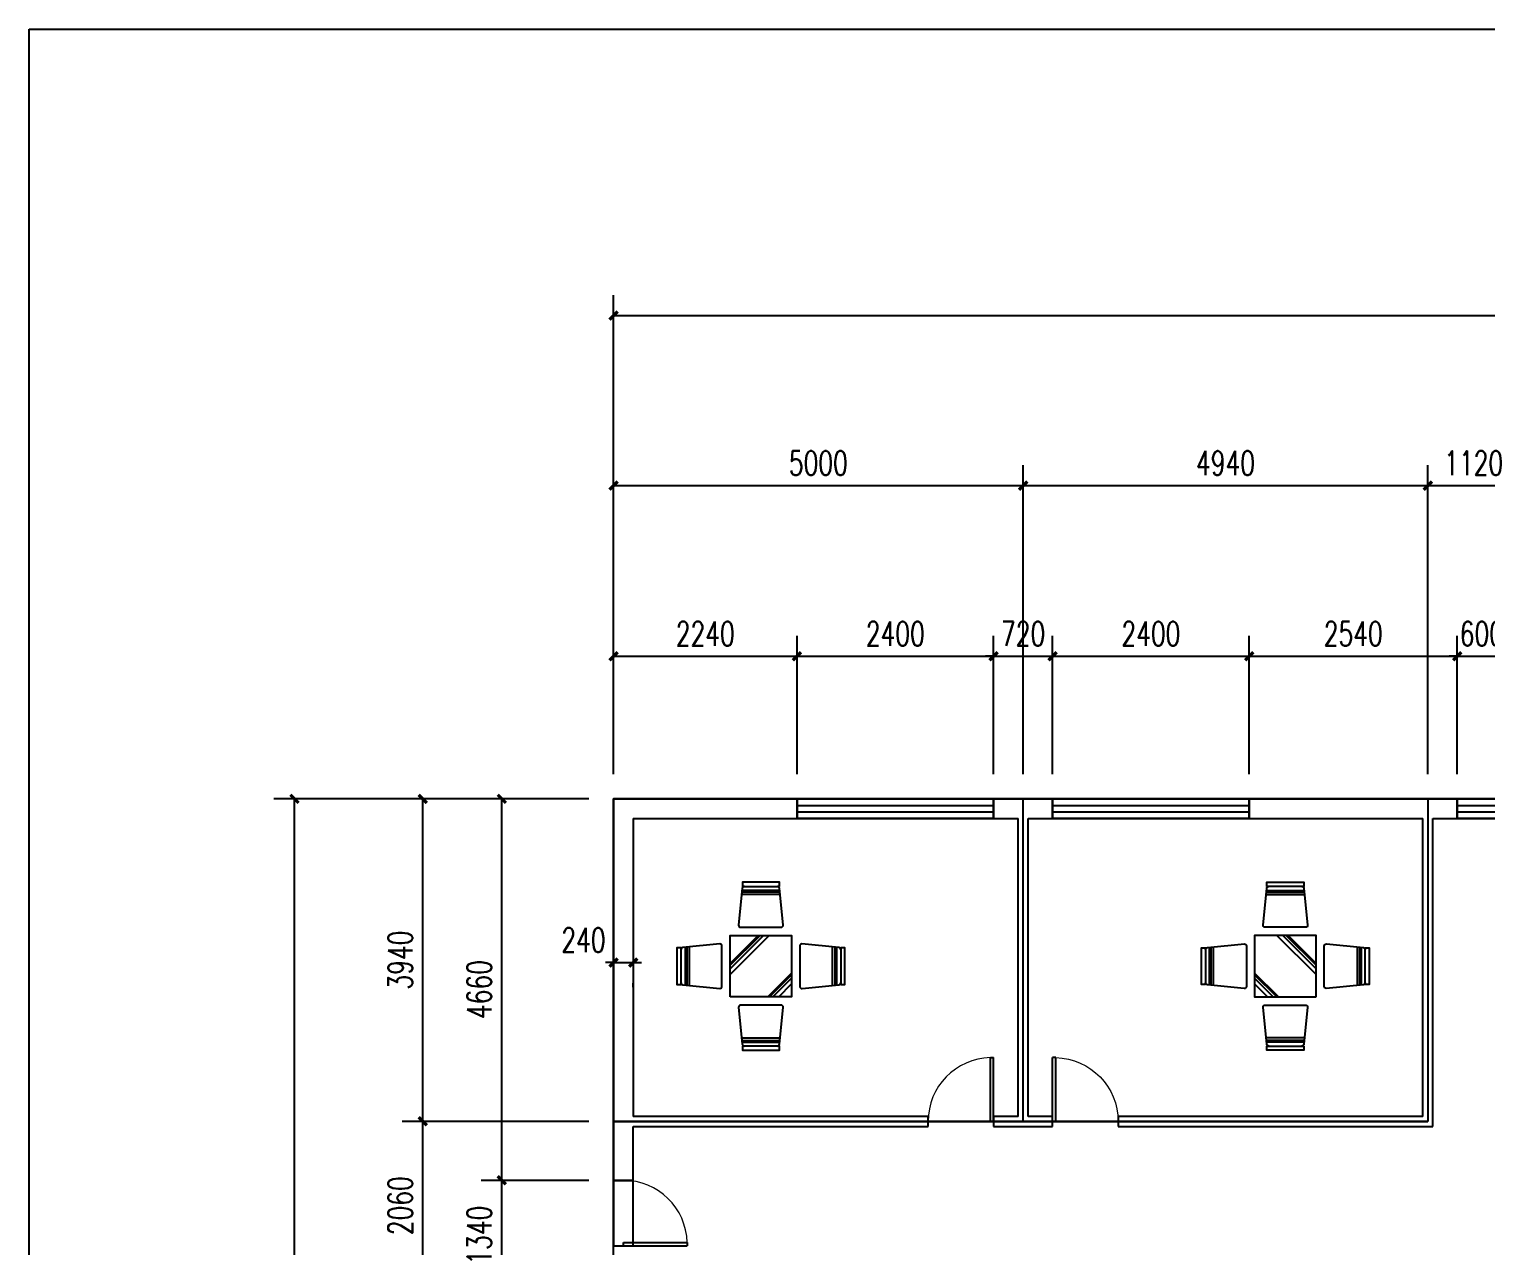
# Model space of a CAD drawing. Extents: x -76502 to 88679, y -12865 to 57615.
# Drawn here: x -37603 to -19820, y 42754 to 57615 of the extents above; entities that cross this region are included whole.
import ezdxf

# ---------------------------------------------------------------- set-up
doc = ezdxf.new("R2010")
doc.units = 0
doc.header["$LTSCALE"] = 1000
doc.header["$MEASUREMENT"] = 0
for name, color, linetype in [('edge', 180, 'Continuous'), ('GTV3_FOOTPRINT', 7, 'Continuous'), ('GTV3_OPENING', 7, 'Continuous'), ('GTV3_ZONE', 7, 'Continuous'), ('LVTRY', 6, 'Continuous'), ('PUB_DIM', 3, 'Continuous'), ('WALL', 9, 'Continuous'), ('WINDOW', 4, 'Continuous')]:
    doc.layers.add(name, color=color, linetype=linetype)
doc.styles.add('_TCH_DIM_T3', font='SIMPLEX', dxfattribs={"width": 0.705882, "bigfont": 'GBCBIG'})
doc.dimstyles.new('_TCH_ARCH&&100', dxfattribs={"dimtxt": 297.5, "dimasz": 100, "dimexe": 250, "dimexo": 300, "dimgap": 126.25, "dimtad": 1, "dimdec": 0, "dimtxsty": '_TCH_DIM_T3', "dimblk": 'ARCHTICK', "dimcen": 2.5, "dimclrt": 7, "dimazin": 2, "dimtfac": 1, "dimtdec": 0, "dimtix": 1, "dimtmove": 2, "dimatfit": 3, "dimfxl": 100})

# ---------------------------------------------------------------- blocks, each defined once
blk = doc.blocks.new('_ArchTick')
at = {"color": 0, "linetype": 'ByBlock', "const_width": 0.4}
blk.add_lwpolyline([(-0.5, -0.5), (0.5, 0.5)], dxfattribs=at)
blk = doc.blocks.new('*D210')
at = {"layer": 'Defpoints', "color": 0, "transparency": 16777216}
for p in [(-31833, 48214), (-30469, 48214), (-30469, 43554)]:
    blk.add_point(p, dxfattribs=at)
at = {"layer": 'PUB_DIM', "color": 0, "lineweight": -2, "transparency": 16777216}
for p, q in [((-30769, 48214), (-32083, 48214)), ((-31833, 43554), (-31833, 48214)), ((-30769, 43554), (-32083, 43554))]:
    blk.add_line(p, q, dxfattribs=at)
at = {"layer": 'PUB_DIM', "color": 0, "lineweight": -2, "transparency": 16777216, "xscale": 100, "yscale": 100, "zscale": 100}
for p, rotation in [((-31833, 48214), 90), ((-31833, 43554), 270)]:
    blk.add_blockref('_ArchTick', p, dxfattribs=dict(at, rotation=rotation))
at = {"layer": 'PUB_DIM', "color": 7, "transparency": 16777216, "insert": (-32108, 45884), "char_height": 297.5, "attachment_point": 5, "rotation": 90, "style": '_TCH_DIM_T3'}
blk.add_mtext('\\A1;4660', dxfattribs=at)
blk = doc.blocks.new('*D211')
at = {"layer": 'Defpoints', "color": 0, "transparency": 16777216}
for p in [(-31833, 43554), (-30469, 43554), (-30469, 42214)]:
    blk.add_point(p, dxfattribs=at)
at = {"layer": 'PUB_DIM', "color": 0, "lineweight": -2, "transparency": 16777216}
for p, q in [((-30769, 43554), (-32083, 43554)), ((-31833, 42214), (-31833, 43554)), ((-30769, 42214), (-32083, 42214))]:
    blk.add_line(p, q, dxfattribs=at)
at = {"layer": 'PUB_DIM', "color": 0, "lineweight": -2, "transparency": 16777216, "xscale": 100, "yscale": 100, "zscale": 100}
for p, rotation in [((-31833, 43554), 90), ((-31833, 42214), 270)]:
    blk.add_blockref('_ArchTick', p, dxfattribs=dict(at, rotation=rotation))
at = {"layer": 'PUB_DIM', "color": 7, "transparency": 16777216, "insert": (-32108, 42884), "char_height": 297.5, "attachment_point": 5, "rotation": 90, "style": '_TCH_DIM_T3'}
blk.add_mtext('\\A1;1340', dxfattribs=at)
blk = doc.blocks.new('*D286')
at = {"layer": 'Defpoints', "color": 0, "transparency": 16777216}
for p in [(-34364, 48214), (-30469, 48214), (-30469, 28214)]:
    blk.add_point(p, dxfattribs=at)
at = {"layer": 'PUB_DIM', "color": 0, "lineweight": -2, "transparency": 16777216}
for p, q in [((-30769, 48214), (-34614, 48214)), ((-34364, 28214), (-34364, 48214)), ((-30769, 28214), (-34614, 28214))]:
    blk.add_line(p, q, dxfattribs=at)
at = {"layer": 'PUB_DIM', "color": 0, "lineweight": -2, "transparency": 16777216, "xscale": 100, "yscale": 100, "zscale": 100}
for p, rotation in [((-34364, 48214), 90), ((-34364, 28214), 270)]:
    blk.add_blockref('_ArchTick', p, dxfattribs=dict(at, rotation=rotation))
at = {"layer": 'PUB_DIM', "color": 7, "transparency": 16777216, "insert": (-34639, 38214), "char_height": 297.5, "attachment_point": 5, "rotation": 90, "style": '_TCH_DIM_T3'}
blk.add_mtext('\\A1;20000', dxfattribs=at)
blk = doc.blocks.new('*D291')
at = {"layer": 'Defpoints', "color": 0, "transparency": 16777216}
for p in [(-32798, 48214), (-30469, 48214), (-30469, 44274)]:
    blk.add_point(p, dxfattribs=at)
at = {"layer": 'PUB_DIM', "color": 0, "lineweight": -2, "transparency": 16777216}
for p, q in [((-30769, 48214), (-33048, 48214)), ((-32798, 44274), (-32798, 48214)), ((-30769, 44274), (-33048, 44274))]:
    blk.add_line(p, q, dxfattribs=at)
at = {"layer": 'PUB_DIM', "color": 0, "lineweight": -2, "transparency": 16777216, "xscale": 100, "yscale": 100, "zscale": 100}
for p, rotation in [((-32798, 48214), 90), ((-32798, 44274), 270)]:
    blk.add_blockref('_ArchTick', p, dxfattribs=dict(at, rotation=rotation))
at = {"layer": 'PUB_DIM', "color": 7, "transparency": 16777216, "insert": (-33073, 46244), "char_height": 297.5, "attachment_point": 5, "rotation": 90, "style": '_TCH_DIM_T3'}
blk.add_mtext('\\A1;3940', dxfattribs=at)
blk = doc.blocks.new('*D292')
at = {"layer": 'Defpoints', "color": 0, "transparency": 16777216}
for p in [(-32798, 44274), (-30469, 44274), (-30469, 42214)]:
    blk.add_point(p, dxfattribs=at)
at = {"layer": 'PUB_DIM', "color": 0, "lineweight": -2, "transparency": 16777216}
for p, q in [((-30769, 44274), (-33048, 44274)), ((-32798, 42214), (-32798, 44274)), ((-30769, 42214), (-33048, 42214))]:
    blk.add_line(p, q, dxfattribs=at)
at = {"layer": 'PUB_DIM', "color": 0, "lineweight": -2, "transparency": 16777216, "xscale": 100, "yscale": 100, "zscale": 100}
for p, rotation in [((-32798, 44274), 90), ((-32798, 42214), 270)]:
    blk.add_blockref('_ArchTick', p, dxfattribs=dict(at, rotation=rotation))
at = {"layer": 'PUB_DIM', "color": 7, "transparency": 16777216, "insert": (-33073, 43244), "char_height": 297.5, "attachment_point": 5, "rotation": 90, "style": '_TCH_DIM_T3'}
blk.add_mtext('\\A1;2060', dxfattribs=at)
blk = doc.blocks.new('*D293')
at = {"layer": 'Defpoints', "color": 0, "transparency": 16777216}
for p in [(-30469, 46214), (-30229, 46214), (-30229, 46214)]:
    blk.add_point(p, dxfattribs=at)
at = {"layer": 'PUB_DIM', "color": 0, "lineweight": -2, "transparency": 16777216}
for p, q in [((-30469, 46514), (-30469, 46464)), ((-30469, 46214), (-30569, 46214)), ((-30469, 46214), (-30229, 46214)), ((-30229, 46214), (-30129, 46214)), ((-30229, 45914), (-30229, 45964))]:
    blk.add_line(p, q, dxfattribs=at)
at = {"layer": 'PUB_DIM', "color": 0, "lineweight": -2, "transparency": 16777216, "xscale": 100, "yscale": 100, "zscale": 100}
blk.add_blockref('_ArchTick', (-30469, 46214), dxfattribs=at)
at = {"layer": 'PUB_DIM', "color": 0, "lineweight": -2, "transparency": 16777216, "xscale": 100, "yscale": 100, "zscale": 100, "rotation": 180}
blk.add_blockref('_ArchTick', (-30229, 46214), dxfattribs=at)
at = {"layer": 'PUB_DIM', "color": 7, "transparency": 16777216, "insert": (-30836, 46489), "char_height": 297.5, "attachment_point": 5, "style": '_TCH_DIM_T3'}
blk.add_mtext('\\A1;240', dxfattribs=at)
blk = doc.blocks.new('*D294')
at = {"layer": 'Defpoints', "color": 0, "transparency": 16777216}
for p in [(-5469, 54116), (-30469, 48214), (-5469, 48214)]:
    blk.add_point(p, dxfattribs=at)
at = {"layer": 'PUB_DIM', "color": 0, "lineweight": -2, "transparency": 16777216}
for p, q in [((-30469, 48514), (-30469, 54366)), ((-5469, 48514), (-5469, 54366)), ((-30469, 54116), (-5469, 54116))]:
    blk.add_line(p, q, dxfattribs=at)
at = {"layer": 'PUB_DIM', "color": 0, "lineweight": -2, "transparency": 16777216, "xscale": 100, "yscale": 100, "zscale": 100, "rotation": 180}
blk.add_blockref('_ArchTick', (-30469, 54116), dxfattribs=at)
at = {"layer": 'PUB_DIM', "color": 0, "lineweight": -2, "transparency": 16777216, "xscale": 100, "yscale": 100, "zscale": 100}
blk.add_blockref('_ArchTick', (-5469, 54116), dxfattribs=at)
at = {"layer": 'PUB_DIM', "color": 7, "transparency": 16777216, "insert": (-17969, 54391), "char_height": 297.5, "attachment_point": 5, "style": '_TCH_DIM_T3'}
blk.add_mtext('\\A1;25000', dxfattribs=at)
blk = doc.blocks.new('*D296')
at = {"layer": 'Defpoints', "color": 0, "transparency": 16777216}
for p in [(-25469, 52039), (-30469, 48214), (-25469, 48214)]:
    blk.add_point(p, dxfattribs=at)
at = {"layer": 'PUB_DIM', "color": 0, "lineweight": -2, "transparency": 16777216}
for p, q in [((-30469, 48514), (-30469, 52289)), ((-25469, 48514), (-25469, 52289)), ((-30469, 52039), (-25469, 52039))]:
    blk.add_line(p, q, dxfattribs=at)
at = {"layer": 'PUB_DIM', "color": 0, "lineweight": -2, "transparency": 16777216, "xscale": 100, "yscale": 100, "zscale": 100, "rotation": 180}
blk.add_blockref('_ArchTick', (-30469, 52039), dxfattribs=at)
at = {"layer": 'PUB_DIM', "color": 0, "lineweight": -2, "transparency": 16777216, "xscale": 100, "yscale": 100, "zscale": 100}
blk.add_blockref('_ArchTick', (-25469, 52039), dxfattribs=at)
at = {"layer": 'PUB_DIM', "color": 7, "transparency": 16777216, "insert": (-27969, 52314), "char_height": 297.5, "attachment_point": 5, "style": '_TCH_DIM_T3'}
blk.add_mtext('\\A1;5000', dxfattribs=at)
blk = doc.blocks.new('*D297')
at = {"layer": 'Defpoints', "color": 0, "transparency": 16777216}
for p in [(-20529, 52039), (-25469, 48214), (-20529, 48214)]:
    blk.add_point(p, dxfattribs=at)
at = {"layer": 'PUB_DIM', "color": 0, "lineweight": -2, "transparency": 16777216}
for p, q in [((-25469, 48514), (-25469, 52289)), ((-20529, 48514), (-20529, 52289)), ((-25469, 52039), (-20529, 52039))]:
    blk.add_line(p, q, dxfattribs=at)
at = {"layer": 'PUB_DIM', "color": 0, "lineweight": -2, "transparency": 16777216, "xscale": 100, "yscale": 100, "zscale": 100, "rotation": 180}
blk.add_blockref('_ArchTick', (-25469, 52039), dxfattribs=at)
at = {"layer": 'PUB_DIM', "color": 0, "lineweight": -2, "transparency": 16777216, "xscale": 100, "yscale": 100, "zscale": 100}
blk.add_blockref('_ArchTick', (-20529, 52039), dxfattribs=at)
at = {"layer": 'PUB_DIM', "color": 7, "transparency": 16777216, "insert": (-22999, 52314), "char_height": 297.5, "attachment_point": 5, "style": '_TCH_DIM_T3'}
blk.add_mtext('\\A1;4940', dxfattribs=at)
blk = doc.blocks.new('*D298')
at = {"layer": 'Defpoints', "color": 0, "transparency": 16777216}
for p in [(-19409, 52039), (-20529, 48214), (-19409, 48214)]:
    blk.add_point(p, dxfattribs=at)
at = {"layer": 'PUB_DIM', "color": 0, "lineweight": -2, "transparency": 16777216}
for p, q in [((-20529, 48514), (-20529, 52289)), ((-19409, 48514), (-19409, 52289)), ((-20529, 52039), (-19409, 52039))]:
    blk.add_line(p, q, dxfattribs=at)
at = {"layer": 'PUB_DIM', "color": 0, "lineweight": -2, "transparency": 16777216, "xscale": 100, "yscale": 100, "zscale": 100, "rotation": 180}
blk.add_blockref('_ArchTick', (-20529, 52039), dxfattribs=at)
at = {"layer": 'PUB_DIM', "color": 0, "lineweight": -2, "transparency": 16777216, "xscale": 100, "yscale": 100, "zscale": 100}
blk.add_blockref('_ArchTick', (-19409, 52039), dxfattribs=at)
at = {"layer": 'PUB_DIM', "color": 7, "transparency": 16777216, "insert": (-19969, 52314), "char_height": 297.5, "attachment_point": 5, "style": '_TCH_DIM_T3'}
blk.add_mtext('\\A1;1120', dxfattribs=at)
blk = doc.blocks.new('*D300')
at = {"layer": 'Defpoints', "color": 0, "transparency": 16777216}
for p in [(-28229, 49955), (-30469, 48214), (-28229, 48214)]:
    blk.add_point(p, dxfattribs=at)
at = {"layer": 'PUB_DIM', "color": 0, "lineweight": -2, "transparency": 16777216}
for p, q in [((-30469, 48514), (-30469, 50205)), ((-28229, 48514), (-28229, 50205)), ((-30469, 49955), (-28229, 49955))]:
    blk.add_line(p, q, dxfattribs=at)
at = {"layer": 'PUB_DIM', "color": 0, "lineweight": -2, "transparency": 16777216, "xscale": 100, "yscale": 100, "zscale": 100, "rotation": 180}
blk.add_blockref('_ArchTick', (-30469, 49955), dxfattribs=at)
at = {"layer": 'PUB_DIM', "color": 0, "lineweight": -2, "transparency": 16777216, "xscale": 100, "yscale": 100, "zscale": 100}
blk.add_blockref('_ArchTick', (-28229, 49955), dxfattribs=at)
at = {"layer": 'PUB_DIM', "color": 7, "transparency": 16777216, "insert": (-29349, 50230), "char_height": 297.5, "attachment_point": 5, "style": '_TCH_DIM_T3'}
blk.add_mtext('\\A1;2240', dxfattribs=at)
blk = doc.blocks.new('*D301')
at = {"layer": 'Defpoints', "color": 0, "transparency": 16777216}
for p in [(-25829, 49955), (-28229, 48214), (-25829, 48214)]:
    blk.add_point(p, dxfattribs=at)
at = {"layer": 'PUB_DIM', "color": 0, "lineweight": -2, "transparency": 16777216}
for p, q in [((-28229, 48514), (-28229, 50205)), ((-25829, 48514), (-25829, 50205)), ((-28229, 49955), (-25829, 49955))]:
    blk.add_line(p, q, dxfattribs=at)
at = {"layer": 'PUB_DIM', "color": 0, "lineweight": -2, "transparency": 16777216, "xscale": 100, "yscale": 100, "zscale": 100, "rotation": 180}
blk.add_blockref('_ArchTick', (-28229, 49955), dxfattribs=at)
at = {"layer": 'PUB_DIM', "color": 0, "lineweight": -2, "transparency": 16777216, "xscale": 100, "yscale": 100, "zscale": 100}
blk.add_blockref('_ArchTick', (-25829, 49955), dxfattribs=at)
at = {"layer": 'PUB_DIM', "color": 7, "transparency": 16777216, "insert": (-27029, 50230), "char_height": 297.5, "attachment_point": 5, "style": '_TCH_DIM_T3'}
blk.add_mtext('\\A1;2400', dxfattribs=at)
blk = doc.blocks.new('*D302')
at = {"layer": 'Defpoints', "color": 0, "transparency": 16777216}
for p in [(-25109, 49955), (-25829, 48214), (-25109, 48214)]:
    blk.add_point(p, dxfattribs=at)
at = {"layer": 'PUB_DIM', "color": 0, "lineweight": -2, "transparency": 16777216}
for p, q in [((-25829, 48514), (-25829, 50205)), ((-25109, 48514), (-25109, 50205)), ((-25829, 49955), (-25929, 49955)), ((-25829, 49955), (-25109, 49955)), ((-25109, 49955), (-25009, 49955))]:
    blk.add_line(p, q, dxfattribs=at)
at = {"layer": 'PUB_DIM', "color": 0, "lineweight": -2, "transparency": 16777216, "xscale": 100, "yscale": 100, "zscale": 100}
blk.add_blockref('_ArchTick', (-25829, 49955), dxfattribs=at)
at = {"layer": 'PUB_DIM', "color": 0, "lineweight": -2, "transparency": 16777216, "xscale": 100, "yscale": 100, "zscale": 100, "rotation": 180}
blk.add_blockref('_ArchTick', (-25109, 49955), dxfattribs=at)
at = {"layer": 'PUB_DIM', "color": 7, "transparency": 16777216, "insert": (-25469, 50230), "char_height": 297.5, "attachment_point": 5, "style": '_TCH_DIM_T3'}
blk.add_mtext('\\A1;720', dxfattribs=at)
blk = doc.blocks.new('*D303')
at = {"layer": 'Defpoints', "color": 0, "transparency": 16777216}
for p in [(-22709, 49955), (-25109, 48214), (-22709, 48214)]:
    blk.add_point(p, dxfattribs=at)
at = {"layer": 'PUB_DIM', "color": 0, "lineweight": -2, "transparency": 16777216}
for p, q in [((-25109, 48514), (-25109, 50205)), ((-22709, 48514), (-22709, 50205)), ((-25109, 49955), (-22709, 49955))]:
    blk.add_line(p, q, dxfattribs=at)
at = {"layer": 'PUB_DIM', "color": 0, "lineweight": -2, "transparency": 16777216, "xscale": 100, "yscale": 100, "zscale": 100, "rotation": 180}
blk.add_blockref('_ArchTick', (-25109, 49955), dxfattribs=at)
at = {"layer": 'PUB_DIM', "color": 0, "lineweight": -2, "transparency": 16777216, "xscale": 100, "yscale": 100, "zscale": 100}
blk.add_blockref('_ArchTick', (-22709, 49955), dxfattribs=at)
at = {"layer": 'PUB_DIM', "color": 7, "transparency": 16777216, "insert": (-23909, 50230), "char_height": 297.5, "attachment_point": 5, "style": '_TCH_DIM_T3'}
blk.add_mtext('\\A1;2400', dxfattribs=at)
blk = doc.blocks.new('*D304')
at = {"layer": 'Defpoints', "color": 0, "transparency": 16777216}
for p in [(-20169, 49955), (-22709, 48214), (-20169, 48214)]:
    blk.add_point(p, dxfattribs=at)
at = {"layer": 'PUB_DIM', "color": 0, "lineweight": -2, "transparency": 16777216}
for p, q in [((-22709, 48514), (-22709, 50205)), ((-20169, 48514), (-20169, 50205)), ((-22709, 49955), (-20169, 49955))]:
    blk.add_line(p, q, dxfattribs=at)
at = {"layer": 'PUB_DIM', "color": 0, "lineweight": -2, "transparency": 16777216, "xscale": 100, "yscale": 100, "zscale": 100, "rotation": 180}
blk.add_blockref('_ArchTick', (-22709, 49955), dxfattribs=at)
at = {"layer": 'PUB_DIM', "color": 0, "lineweight": -2, "transparency": 16777216, "xscale": 100, "yscale": 100, "zscale": 100}
blk.add_blockref('_ArchTick', (-20169, 49955), dxfattribs=at)
at = {"layer": 'PUB_DIM', "color": 7, "transparency": 16777216, "insert": (-21439, 50230), "char_height": 297.5, "attachment_point": 5, "style": '_TCH_DIM_T3'}
blk.add_mtext('\\A1;2540', dxfattribs=at)
blk = doc.blocks.new('*D305')
at = {"layer": 'Defpoints', "color": 0, "transparency": 16777216}
for p in [(-19569, 49955), (-20169, 48214), (-19569, 48214)]:
    blk.add_point(p, dxfattribs=at)
at = {"layer": 'PUB_DIM', "color": 0, "lineweight": -2, "transparency": 16777216}
for p, q in [((-20169, 48514), (-20169, 50205)), ((-19569, 48514), (-19569, 50205)), ((-20169, 49955), (-20269, 49955)), ((-20169, 49955), (-19569, 49955)), ((-19569, 49955), (-19469, 49955))]:
    blk.add_line(p, q, dxfattribs=at)
at = {"layer": 'PUB_DIM', "color": 0, "lineweight": -2, "transparency": 16777216, "xscale": 100, "yscale": 100, "zscale": 100}
blk.add_blockref('_ArchTick', (-20169, 49955), dxfattribs=at)
at = {"layer": 'PUB_DIM', "color": 0, "lineweight": -2, "transparency": 16777216, "xscale": 100, "yscale": 100, "zscale": 100, "rotation": 180}
blk.add_blockref('_ArchTick', (-19569, 49955), dxfattribs=at)
at = {"layer": 'PUB_DIM', "color": 7, "transparency": 16777216, "insert": (-19869, 50230), "char_height": 297.5, "attachment_point": 5, "style": '_TCH_DIM_T3'}
blk.add_mtext('\\A1;600', dxfattribs=at)
blk = doc.blocks.new('$DorLib2D$00000001')
for p, q in [((0.45, 0.975), (0.5, 0.975)), ((0.45, 0), (0.45, 0.975)), ((0.5, 0), (0.5, 0.975)), ((0.5, 0), (0.45, 0))]:
    blk.add_line(p, q)
at = {"lineweight": 13}
blk.add_arc((0.475, 0), 0.975, 91.4693, 180, dxfattribs=at)
blk = doc.blocks.new('$TCHSYS$WIN2D')
for p, q in [((-0.5, 0.5), (0.5, 0.5)), ((-0.5, 0.5), (-0.5, -0.5)), ((0.5, 0.5), (0.5, -0.5)), ((0.5, 0.1667), (-0.5, 0.1667)), ((0.5, -0.1667), (-0.5, -0.1667)), ((-0.5, -0.5), (0.5, -0.5))]:
    blk.add_line(p, q)
blk = doc.blocks.new('$plan$00002676')
for p, q in [((232, 906, 0), (-232, 906, 0)), ((230, 926, 0), (-230, 926, 0)), ((-225, 975, 0), (225, 975, 0)), ((235, 876, 0), (-235, 876, 0)), ((-375, 11, 0), (-11, 375, 0)), ((-375, -31, 0), (31, 375, 0)), ((-375, -102, 0), (102, 375, 0)), ((-375, 33, 0), (-33, 375, 0)), ((-975, -225, 0), (-975, 225, 0)), ((-926, 230, 0), (-926, -230, 0)), ((-906, 232, 0), (-906, -232, 0)), ((-876, 235, 0), (-876, -235, 0)), ((876, -235, 0), (876, 235, 0)), ((906, -232, 0), (906, 232, 0)), ((926, -230, 0), (926, 230, 0)), ((975, 225, 0), (975, -225, 0)), ((83, -375, 0), (375, -83, 0)), ((104, -375, 0), (375, -104, 0)), ((147, -375, 0), (375, -147, 0)), ((217, -375, 0), (375, -217, 0)), ((-235, -876, 0), (235, -876, 0)), ((-232, -906, 0), (232, -906, 0)), ((-230, -926, 0), (230, -926, 0)), ((225, -975, 0), (-225, -975, 0))]:
    blk.add_line(p, q)
at = {"elevation": 0}
for points in [[(225, 975), (225, 1025), (-225, 1025), (-225, 975), (-202, 975, 0.385314), (-227, 952), (-272, 500, 0.414214), (-247, 475), (247, 475, 0.443716), (272, 502), (227, 952, 0.385314), (202, 975), (225, 975)], [(-975, 225), (-1025, 225), (-1025, -225), (-975, -225), (-975, -202, 0.385314), (-952, -227), (-500, -272, 0.414214), (-475, -247), (-475, 247, 0.443716), (-502, 272), (-952, 227, 0.385314), (-975, 202), (-975, 225)], [(975, -225), (1025, -225), (1025, 225), (975, 225), (975, 202, 0.385314), (952, 227), (500, 272, 0.414214), (475, 247), (475, -247, 0.443716), (502, -272), (952, -227, 0.385314), (975, -202), (975, -225)], [(-225, -975), (-225, -1025), (225, -1025), (225, -975), (202, -975, 0.385314), (227, -952), (272, -500, 0.414214), (247, -475), (-247, -475, 0.443716), (-272, -502), (-227, -952, 0.385314), (-202, -975), (-225, -975)]]:
    blk.add_lwpolyline(points, format="xyb", close=True, dxfattribs=at)
blk.add_lwpolyline([(-375, -375), (-375, 375), (375, 375), (375, -375)], close=True, dxfattribs=at)

msp = doc.modelspace()

# ---------------------------------------------------------------- linework, layer by layer
at = {"layer": 'edge'}
msp.add_lwpolyline([(-37602.9, 57614.5), (2574.6, 57614.5), (2574.6, 18101.7), (-37602.9, 18101.7)], close=True, dxfattribs=at)
at = {"layer": 'GTV3_FOOTPRINT'}
msp.add_lwpolyline([(-25469, 42213.6), (-30469, 42213.6), (-30469, 48213.6), (-15469, 48213.6), (-15469, 34213.6), (-5469, 34213.6), (-5469, 28213.6), (-25469, 28213.6)], close=True, dxfattribs=at)
at = {"layer": 'GTV3_OPENING'}
for points in [[(-28229, 47973.6), (-25829, 47973.6), (-25829, 48213.6), (-28229, 48213.6)], [(-25109, 47973.6), (-22709, 47973.6), (-22709, 48213.6), (-25109, 48213.6)], [(-20169, 47973.6), (-19569, 47973.6), (-19569, 48213.6), (-20169, 48213.6)], [(-30469, 42753.6), (-30229, 42753.6), (-30229, 43553.6), (-30469, 43553.6)]]:
    msp.add_lwpolyline(points, close=True, dxfattribs=at)
at = {"layer": 'GTV3_ZONE'}
for p, q in [((-25469, 44273.6), (-25469, 48213.6)), ((-20529, 48213.6), (-20529, 44273.6)), ((-20529, 44273.6), (-30469, 44273.6)), ((-30469, 44273.6), (-25469, 44273.6)), ((-25469, 44273.6), (-20529, 44273.6))]:
    msp.add_line(p, q, dxfattribs=at)
at = {"layer": 'WALL'}
for p, q in [((-30469, 48213.6), (-30469, 44213.6)), ((-28229, 48213.6), (-30469, 48213.6)), ((-28229, 47973.6), (-28229, 48213.6)), ((-25469, 48213.6), (-25829, 48213.6)), ((-25829, 48213.6), (-25829, 47973.6)), ((-25109, 48213.6), (-25469, 48213.6)), ((-25109, 47973.6), (-25109, 48213.6)), ((-20469, 48213.6), (-22709, 48213.6)), ((-22709, 48213.6), (-22709, 47973.6)), ((-20169, 48213.6), (-20469, 48213.6)), ((-20169, 47973.6), (-20169, 48213.6)), ((-30229, 47973.6), (-30229, 44333.6)), ((-30229, 47973.6), (-28229, 47973.6)), ((-25829, 47973.6), (-25529, 47973.6)), ((-25529, 44333.6), (-25529, 47973.6)), ((-25409, 47973.6), (-25109, 47973.6)), ((-25409, 44333.6), (-25409, 47973.6)), ((-22709, 47973.6), (-20589, 47973.6)), ((-20589, 44333.6), (-20589, 47973.6)), ((-20469, 44213.6), (-20469, 47973.6)), ((-20469, 47973.6), (-20169, 47973.6)), ((-26629, 44333.6), (-30229, 44333.6)), ((-26629, 44213.6), (-26629, 44333.6)), ((-25529, 44333.6), (-25829, 44333.6)), ((-25829, 44333.6), (-25829, 44213.6)), ((-25109, 44333.6), (-25409, 44333.6)), ((-25109, 44213.6), (-25109, 44333.6)), ((-20589, 44333.6), (-24309, 44333.6)), ((-24309, 44333.6), (-24309, 44213.6)), ((-30469, 44213.6), (-30469, 43553.6)), ((-30229, 43553.6), (-30229, 44213.6)), ((-30229, 44213.6), (-26629, 44213.6)), ((-25829, 44213.6), (-25469, 44213.6)), ((-25469, 44213.6), (-25109, 44213.6)), ((-24309, 44213.6), (-20469, 44213.6)), ((-30469, 43553.6), (-30229, 43553.6))]:
    msp.add_line(p, q, dxfattribs=at)

# ---------------------------------------------------------------- block references
at = {"layer": 'LVTRY'}
msp.add_blockref('$plan$00002676', (-28670, 46169.4), dxfattribs=at)
at = {"layer": 'LVTRY', "yscale": -1, "rotation": 180}
msp.add_blockref('$plan$00002676', (-22268, 46169.4), dxfattribs=at)
at = {"layer": 'WINDOW'}
for name, p, xscale, yscale, zscale, rotation in [('$TCHSYS$WIN2D', (-27029, 48093.6), 2400, 240, 2400, 180), ('$TCHSYS$WIN2D', (-23909, 48093.6), 2400, 240, 2400, 180), ('$TCHSYS$WIN2D', (-19869, 48093.6), 600, -240, 600, 180), ('$DorLib2D$00000001', (-24709, 44273.6), -800, 800, -800, 359.9999999999999), ('$DorLib2D$00000001', (-30349, 43153.6), 800, 800, 800, 270)]:
    msp.add_blockref(name, p, dxfattribs=dict(at, xscale=xscale, yscale=yscale, zscale=zscale, rotation=rotation))
at = {"layer": 'WINDOW', "xscale": 800, "yscale": 800, "zscale": 800}
msp.add_blockref('$DorLib2D$00000001', (-26229, 44273.6), dxfattribs=at)

# ---------------------------------------------------------------- dimensions: what is measured, and where the dimension line sits
at = {"layer": 'PUB_DIM'}
for p1, p2, distance, picture, middle in [((-30469, 48213.6), (-5469, 48213.6), 5902.4, '*D294', (-17969, 54390.9)), ((-30469, 48213.6), (-25469, 48213.6), 3825.8, '*D296', (-27969, 52314.4)), ((-25469, 48213.6), (-20529, 48213.6), 3825.8, '*D297', (-22999, 52314.4)), ((-20529, 48213.6), (-19409, 48213.6), 3825.8, '*D298', (-19969, 52314.4)), ((-30469, 48213.6), (-28229, 48213.6), 1741.6, '*D300', (-29349, 50230.1)), ((-28229, 48213.6), (-25829, 48213.6), 1741.6, '*D301', (-27029, 50230.1)), ((-25829, 48213.6), (-25109, 48213.6), 1741.6, '*D302', (-25469, 50230.1)), ((-25109, 48213.6), (-22709, 48213.6), 1741.6, '*D303', (-23909, 50230.1)), ((-22709, 48213.6), (-20169, 48213.6), 1741.6, '*D304', (-21439, 50230.1)), ((-20169, 48213.6), (-19569, 48213.6), 1741.6, '*D305', (-19869, 50230.1)), ((-30469, 28213.6), (-30469, 48213.6), 3895.1, '*D286', (-34639.1, 38213.6)), ((-30469, 44273.6), (-30469, 48213.6), 2328.9, '*D291', (-33072.9, 46243.6)), ((-30469, 43553.6), (-30469, 48213.6), 1364.4, '*D210', (-32108.4, 45883.6)), ((-30469, 42213.6), (-30469, 44273.6), 2328.9, '*D292', (-33072.9, 43243.6)), ((-30469, 42213.6), (-30469, 43553.6), 1364.4, '*D211', (-32108.4, 42883.6))]:
    dim = msp.add_aligned_dim(p1=p1, p2=p2, distance=distance, dimstyle='_TCH_ARCH&&100', dxfattribs=at)
    dim.commit()
    dim.dimension.update_dxf_attribs({"geometry": picture, "text_midpoint": middle})
dim = msp.add_linear_dim(base=(-30229, 46213.6), p1=(-30469, 46213.6), p2=(-30229, 46213.6), angle=0, dimstyle='_TCH_ARCH&&100', dxfattribs=at)
dim.commit()
dim.dimension.update_dxf_attribs({"geometry": '*D293', "text_midpoint": (-30835.7, 46488.6), "dimtype": 129})

doc.saveas('drawing.dxf')
